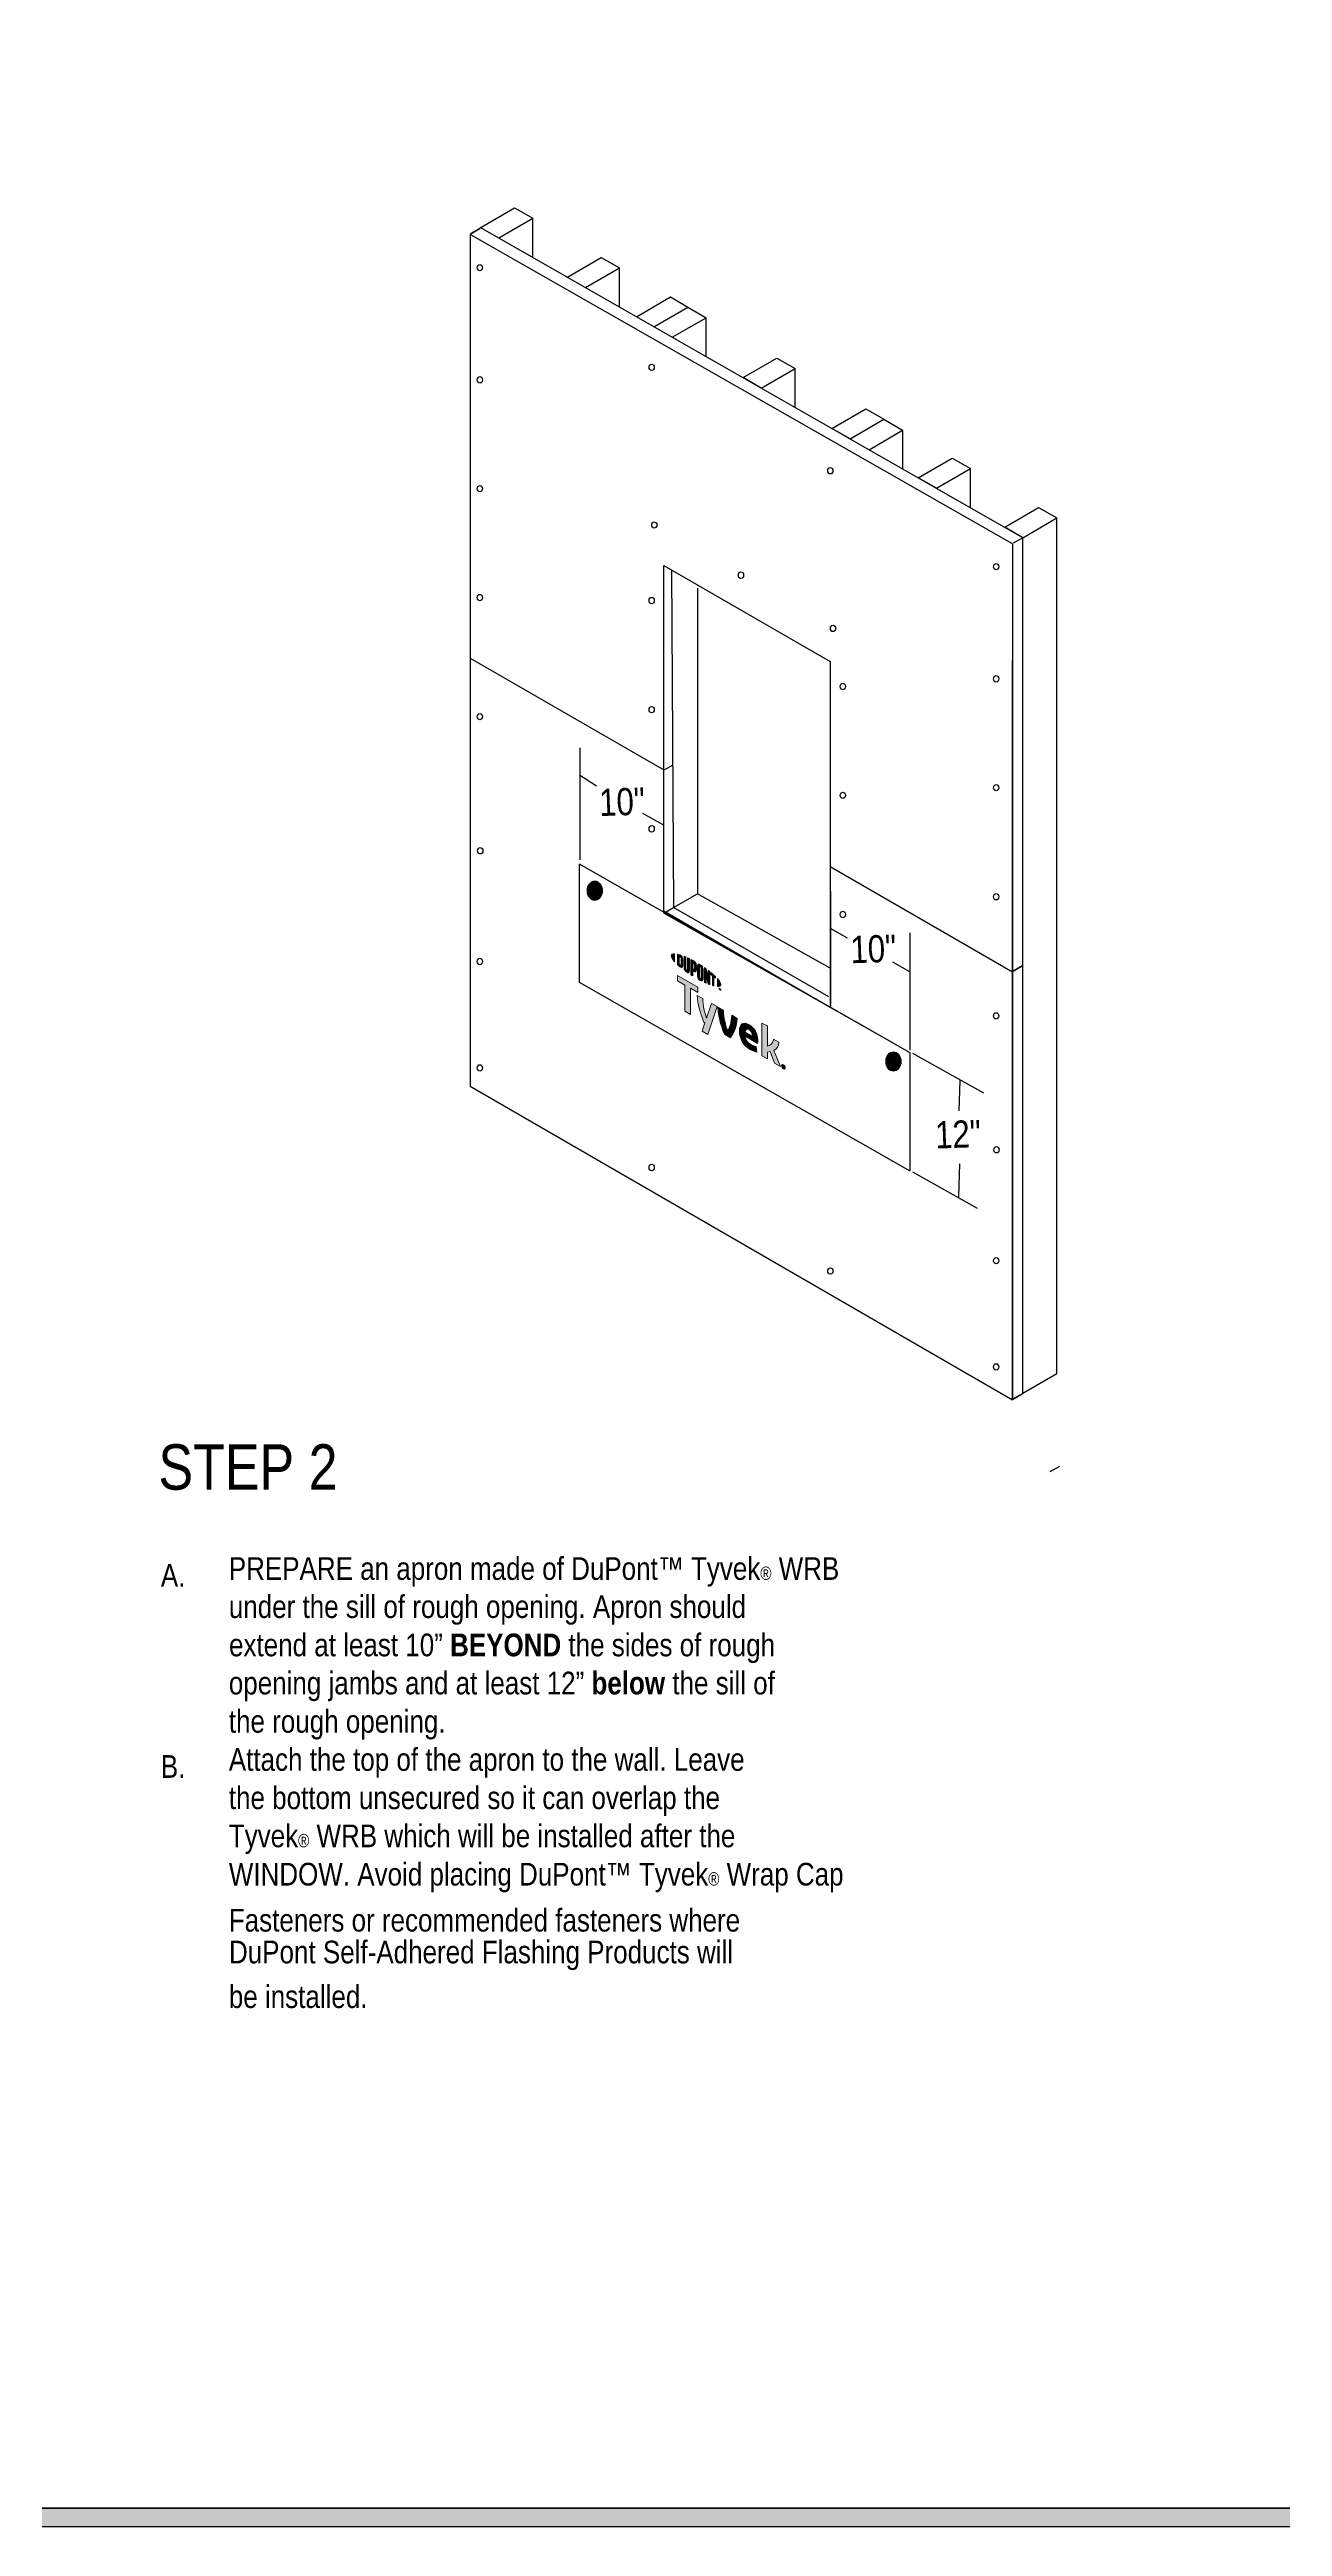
# Model space of a CAD drawing. Extents: x -1140 to 5605, y -816 to 2382.
# Drawn here: x 600 to 1212, y -732 to 497 of the extents above; entities that cross this region are included whole.
import ezdxf

# ---------------------------------------------------------------- set-up
doc = ezdxf.new("R2010")
doc.units = 0
doc.header["$MEASUREMENT"] = 0
for name, pattern in [('AI-Linetype-2', [86.381111, 43.190556, -8.638111, 8.638111, -8.638111, 8.638111, -8.638111]), ('AI-Linetype-3', [86.381111, 43.190556, -8.638111, 8.638111, -8.638111, 8.638111, -8.638111]), ('AI-Linetype-4', [86.381111, 43.190556, -8.638111, 8.638111, -8.638111, 8.638111, -8.638111]), ('AI-Linetype-5', [86.381111, 43.190556, -8.638111, 8.638111, -8.638111, 8.638111, -8.638111])]:
    doc.linetypes.add(name, pattern=pattern)
for name, color, linetype, lineweight in [('.ATI-TEXT', 7, 'Continuous', 0), ('G-ANNO-TTLB', 7, 'Continuous', 0), ('TYVEK', 7, 'Continuous', 0), ('wall scratch', 7, 'Continuous', 0), ('X-REF - TRACED', 7, 'Continuous', 0)]:
    doc.layers.add(name, color=color, linetype=linetype, lineweight=lineweight)

# ---------------------------------------------------------------- blocks, each defined once
blk = doc.blocks.new('Block_34')
at = {"layer": 'wall scratch', "color": 18, "lineweight": 25, "true_color": 0x000000}
for points in [[(809.4, 405.5)], [(809.4, -16.9)]]:
    blk.add_lwpolyline(points, dxfattribs=at)
blk = doc.blocks.new('Block_35')
at = {"layer": 'wall scratch', "color": 18, "lineweight": 25, "true_color": 0x000000}
for points in [[(809.4, -16.9)], [(1078.3, -172.5)]]:
    blk.add_lwpolyline(points, dxfattribs=at)
blk = doc.blocks.new('Block_36')
at = {"layer": 'wall scratch', "color": 18, "lineweight": 25, "true_color": 0x000000}
for centre in [(813.8, 388.6), (813.8, 333), (899, 339.2), (987.6, 287.9), (813.8, 279), (900.3, 261), (943.3, 236.1), (1069.8, 240.3), (813.8, 225), (899, 223.5), (988.9, 209.7), (1069.8, 184.7), (993.8, 180.9), (813.8, 165.9), (899, 169.4), (993.8, 126.9), (1069.8, 130.7), (899, 110.3), (814, 99.4), (1069.8, 76.6), (993.8, 67.8), (813.8, 44.5), (1069.8, 17.5), (813.8, -8.3), (1070, -48.9), (899, -57.7), (987.6, -109), (1069.8, -103.9), (1069.8, -156.6)]:
    blk.add_ellipse(centre, major_axis=(0, 1.59), ratio=0.812499, dxfattribs=at)
blk = doc.blocks.new('Block_64')
at = {"layer": 'TYVEK', "color": 2, "lineweight": 25, "true_color": 0xffff00}
for p in [(908.9, 238.7), (986.8, 26.9)]:
    blk.add_line(p, (909.9, 71.3), dxfattribs=at)
blk = doc.blocks.new('Block_65')
at = {"layer": 'TYVEK', "color": 1, "lineweight": 25, "true_color": 0xff0000}
for points in [[(936.9, 50.1)], [(1019.5, 2.5)]]:
    blk.add_lwpolyline(points, dxfattribs=at)
blk = doc.blocks.new('Block_475')
at = {"layer": '.ATI-TEXT', "char_height": 0.2, "attachment_point": 7}
for s, insert in [('\\C18;\\c0;\\FArial Narrow|b0|i0|c1;\\H11.249999;\\W1.000000;A.', (655.6, -265.6)), ('\\C18;\\c0;\\FArial Narrow|b0|i0|c1;\\H11.249999;\\W1.000000;PREPARE an apron made of DuPont™ Tyvek\\H6.558750;®\\H11.249999; WRB ', (689.3, -265.6)), ('\\C18;\\c0;\\FArial Narrow|b0|i0|c1;\\H11.249999;\\W1.000000;under the sill of rough opening. Apron should  ', (689.3, -284.5)), ('\\C18;\\c0;\\FArial Narrow|b0|i0|c1;\\H11.249999;\\W1.000000;extend at least 10” \\FArial Narrow Bold|b1|i0|c1;BEYOND \\FArial Narrow|b0|i0|c1;the sides of rough  ', (689.4, -303.5)), ('\\C18;\\c0;\\FArial Narrow|b0|i0|c1;\\H11.249999;\\W1.000000;opening jambs and at least 12” \\FArial Narrow Bold|b1|i0|c1;below\\FArial Narrow|b0|i0|c1; the sill of', (689.3, -322.4)), ('\\C18;\\c0;\\FArial Narrow|b0|i0|c1;\\H11.249999;\\W1.000000;the rough opening.', (689.3, -341.4)), ('\\C18;\\c0;\\FArial Narrow|b0|i0|c1;\\H11.249999;\\W1.000000;B.', (655.6, -360.4)), ('\\C18;\\c0;\\FArial Narrow|b0|i0|c1;\\H11.249999;\\W1.000000;Attach the top of the apron to the wall. Leave ', (689.3, -360.3)), ('\\C18;\\c0;\\FArial Narrow|b0|i0|c1;\\H11.249999;\\W1.000000;the bottom unsecured so it can overlap the ', (689.3, -379.3)), ('\\C18;\\c0;\\FArial Narrow|b0|i0|c1;\\H11.249999;\\W1.000000;Tyvek\\H6.558750;®\\H11.249999; WRB which will be installed after the ', (689.3, -398.2)), ('\\C18;\\c0;\\FArial Narrow|b0|i0|c1;\\H11.249999;\\W1.000000;WINDOW. Avoid placing DuPont™ Tyvek\\H6.558750;®\\H11.249999; Wrap Cap', (689.3, -417.2)), ('\\C18;\\c0;\\FArial Narrow|b0|i0|c1;\\H11.249999;\\W1.000000;Fasteners or recommended fasteners where', (689.3, -436.8)), ('\\C18;\\c0;\\FArial Narrow|b0|i0|c1;\\H11.249999;\\W1.000000;DuPont Self-Adhered Flashing Products will ', (689.4, -455.8)), ('\\C18;\\c0;\\FArial Narrow|b0|i0|c1;\\H11.249999;\\W1.000000;be installed.', (689.3, -474.7))]:
    blk.add_mtext(s, dxfattribs=dict(at, insert=insert))
blk = doc.blocks.new('Block_518')
at = {"layer": 'X-REF - TRACED', "true_color": 0x848484, "transparency": 33554687}
h = blk.add_hatch(color=252, dxfattribs=at)
h.dxf.hatch_style = 2
edge = h.paths.add_edge_path()
edge.add_spline(control_points=[(908.7, 47.3), (908.7, 46.6), (909.3, 45.6), (910.3, 44.4), (910.3, 44.4), (910.3, 48.3), (910.3, 48.3), (909.3, 48.4), (908.7, 48.1), (908.7, 47.3)], knot_values=[0, 0, 0, 0, 1, 1, 1, 2, 2, 2, 3, 3, 3, 3], degree=3, periodic=0)
h = blk.add_hatch(color=252, dxfattribs=at)
h.dxf.hatch_style = 2
edge = h.paths.add_edge_path()
edge.add_spline(control_points=[(913.6, 42.9), (913.6, 42.6), (913.4, 42.6), (913.2, 42.7), (913.1, 42.8), (912.8, 43), (912.6, 43.2), (912.6, 43.2), (912.6, 46.9), (912.6, 46.9), (912.8, 46.9), (913.1, 46.8), (913.2, 46.7), (913.4, 46.6), (913.6, 46.4), (913.6, 46.1), (913.6, 46.1), (913.6, 42.9), (913.6, 42.9)], knot_values=[0, 0, 0, 0, 1, 1, 1, 2, 2, 2, 3, 3, 3, 4, 4, 4, 5, 5, 5, 6, 6, 6, 6], degree=3, periodic=0)
edge = h.paths.add_edge_path()
edge.add_spline(control_points=[(913.3, 47.6), (913, 47.8), (912.6, 47.9), (911.8, 48.1), (911.8, 48.1), (911.8, 42.9), (911.8, 42.9), (912.5, 42.3), (913, 41.8), (913.3, 41.6), (914, 41.3), (914.4, 41.5), (914.4, 42.3), (914.4, 42.3), (914.4, 45.8), (914.4, 45.8), (914.4, 46.5), (914, 47.2), (913.3, 47.6)], knot_values=[0, 0, 0, 0, 1, 1, 1, 2, 2, 2, 3, 3, 3, 4, 4, 4, 5, 5, 5, 6, 6, 6, 6], degree=3, periodic=0)
h = blk.add_hatch(color=252, dxfattribs=at)
h.dxf.hatch_style = 2
edge = h.paths.add_edge_path()
edge.add_spline(control_points=[(916.8, 40.4), (916.8, 40.1), (916.7, 40), (916.4, 40.2), (916, 40.5), (916, 40.7), (916, 41), (916, 41), (916, 46.7), (916, 46.7), (915.7, 46.8), (915.3, 47), (915.1, 47.1), (915.1, 47.1), (915.1, 41.3), (915.1, 41.3), (915.1, 40.4), (915.5, 39.8), (916.4, 39.2), (917.2, 38.6), (917.7, 38.8), (917.7, 39.8), (917.7, 39.8), (917.7, 45.9), (917.7, 45.9), (917.6, 46), (917, 46.2), (916.8, 46.3), (916.8, 46.3), (916.8, 40.4), (916.8, 40.4)], knot_values=[0, 0, 0, 0, 1, 1, 1, 2, 2, 2, 3, 3, 3, 4, 4, 4, 5, 5, 5, 6, 6, 6, 7, 7, 7, 8, 8, 8, 9, 9, 9, 10, 10, 10, 10], degree=3, periodic=0)
h = blk.add_hatch(color=252, dxfattribs=at)
h.dxf.hatch_style = 2
edge = h.paths.add_edge_path()
edge.add_spline(control_points=[(920.2, 40.9), (920.2, 40.6), (920.1, 40.5), (919.7, 40.7), (919.7, 40.7), (919.4, 40.9), (919.4, 40.9), (919.4, 40.9), (919.4, 43.9), (919.4, 43.9), (919.5, 43.9), (919.6, 43.8), (919.7, 43.8), (920.1, 43.5), (920.2, 43.3), (920.2, 43), (920.2, 43), (920.2, 40.9), (920.2, 40.9)], knot_values=[0, 0, 0, 0, 1, 1, 1, 2, 2, 2, 3, 3, 3, 4, 4, 4, 5, 5, 5, 6, 6, 6, 6], degree=3, periodic=0)
edge = h.paths.add_edge_path()
edge.add_spline(control_points=[(919.8, 44.8), (919.6, 44.9), (919, 45.2), (918.5, 45.5), (918.5, 45.5), (918.5, 37.8), (918.5, 37.8), (918.6, 37.7), (919.1, 37.4), (919.4, 37.3), (919.4, 37.3), (919.4, 39.9), (919.4, 39.9), (919.4, 39.9), (919.8, 39.6), (919.8, 39.6), (920.8, 39.1), (921.2, 39.3), (921.2, 40.3), (921.2, 40.3), (921.2, 42.6), (921.2, 42.6), (921.2, 43.5), (920.7, 44.3), (919.8, 44.8)], knot_values=[0, 0, 0, 0, 1, 1, 1, 2, 2, 2, 3, 3, 3, 4, 4, 4, 5, 5, 5, 6, 6, 6, 7, 7, 7, 8, 8, 8, 8], degree=3, periodic=0)
h = blk.add_hatch(color=252, dxfattribs=at)
h.dxf.hatch_style = 2
edge = h.paths.add_edge_path()
edge.add_spline(control_points=[(923.6, 36.3), (923.6, 36), (923.5, 35.9), (923.1, 36.1), (922.8, 36.3), (922.7, 36.5), (922.7, 36.8), (922.7, 36.8), (922.7, 41.6), (922.7, 41.6), (922.7, 41.9), (922.8, 42), (923.1, 41.8), (923.5, 41.6), (923.6, 41.4), (923.6, 41.1), (923.6, 41.1), (923.6, 36.3), (923.6, 36.3)], knot_values=[0, 0, 0, 0, 1, 1, 1, 2, 2, 2, 3, 3, 3, 4, 4, 4, 5, 5, 5, 6, 6, 6, 6], degree=3, periodic=0)
edge = h.paths.add_edge_path()
edge.add_spline(control_points=[(923.1, 42.9), (922.3, 43.5), (921.8, 43.3), (921.8, 42.3), (921.8, 42.3), (921.8, 37.3), (921.8, 37.3), (921.8, 36.2), (922.2, 35.5), (923.1, 35), (924, 34.6), (924.5, 34.7), (924.5, 35.8), (924.5, 35.8), (924.5, 40.6), (924.5, 40.6), (924.5, 41.7), (924.1, 42.3), (923.1, 42.9)], knot_values=[0, 0, 0, 0, 1, 1, 1, 2, 2, 2, 3, 3, 3, 4, 4, 4, 5, 5, 5, 6, 6, 6, 6], degree=3, periodic=0)
h = blk.add_hatch(color=252, dxfattribs=at)
h.dxf.hatch_style = 2
edge = h.paths.add_edge_path()
edge.add_spline(control_points=[(927.1, 36.3), (927.1, 36.3), (926.1, 40.8), (926.1, 40.8), (925.8, 41), (925.4, 41.3), (925.2, 41.5), (925.2, 41.5), (925.2, 34.1), (925.2, 34.1), (925.4, 34), (925.8, 33.8), (926.1, 33.7), (926.1, 33.7), (926, 38.1), (926, 38.1), (926, 38.1), (927.1, 33.3), (927.1, 33.3), (927.3, 33.2), (927.7, 33.1), (927.9, 33), (927.9, 33), (927.9, 39.4), (927.9, 39.4), (927.7, 39.6), (927.3, 40), (927, 40.1), (927, 40.1), (927.1, 36.3), (927.1, 36.3)], knot_values=[0, 0, 0, 0, 1, 1, 1, 2, 2, 2, 3, 3, 3, 4, 4, 4, 5, 5, 5, 6, 6, 6, 7, 7, 7, 8, 8, 8, 9, 9, 9, 10, 10, 10, 10], degree=3, periodic=0)
h = blk.add_hatch(color=252, dxfattribs=at)
h.dxf.hatch_style = 2
edge = h.paths.add_edge_path()
edge.add_spline(control_points=[(928.4, 38), (928.6, 37.9), (928.8, 37.7), (929.1, 37.5), (929.1, 37.5), (929.1, 32.6), (929.1, 32.6), (929.3, 32.5), (929.6, 32.4), (929.9, 32.4), (929.9, 32.4), (929.9, 36.8), (929.9, 36.8), (930.1, 36.6), (930.4, 36.4), (930.6, 36.2), (930.6, 36.2), (930.6, 37.1), (930.6, 37.1), (929.9, 37.8), (929.2, 38.4), (928.4, 39.1), (928.4, 39.1), (928.4, 38), (928.4, 38)], knot_values=[0, 0, 0, 0, 1, 1, 1, 2, 2, 2, 3, 3, 3, 4, 4, 4, 5, 5, 5, 6, 6, 6, 7, 7, 7, 8, 8, 8, 8], degree=3, periodic=0)
h = blk.add_hatch(color=252, dxfattribs=at)
h.dxf.hatch_style = 2
edge = h.paths.add_edge_path()
edge.add_spline(control_points=[(933.3, 33.1), (933.3, 32.4), (932.7, 32.1), (931.6, 32.1), (931.6, 32.1), (931.6, 36.1), (931.6, 36.1), (932.7, 34.9), (933.3, 33.8), (933.3, 33.1)], knot_values=[0, 0, 0, 0, 1, 1, 1, 2, 2, 2, 3, 3, 3, 3], degree=3, periodic=0)
h = blk.add_hatch(color=252, dxfattribs=at)
h.dxf.hatch_style = 2
edge = h.paths.add_edge_path()
edge.add_spline(control_points=[(932.8, 31), (932.8, 31), (932.9, 31), (932.9, 31), (932.9, 31), (933, 30.6), (933, 30.6), (933, 30.6), (933.2, 30.8), (933.2, 30.8), (933.2, 30.8), (933.3, 30.8), (933.3, 30.8), (933.3, 30.8), (933.3, 30.2), (933.3, 30.2), (933.3, 30.2), (933.2, 30.2), (933.2, 30.2), (933.2, 30.2), (933.2, 30.6), (933.2, 30.6), (933.2, 30.6), (933, 30.5), (933, 30.5), (933, 30.5), (933, 30.5), (933, 30.5), (933, 30.5), (932.9, 30.8), (932.9, 30.8), (932.9, 30.8), (932.9, 30.4), (932.9, 30.4), (932.9, 30.4), (932.8, 30.5), (932.8, 30.5), (932.8, 30.5), (932.8, 31), (932.8, 31)], knot_values=[0, 0, 0, 0, 1, 1, 1, 2, 2, 2, 3, 3, 3, 4, 4, 4, 5, 5, 5, 6, 6, 6, 7, 7, 7, 8, 8, 8, 9, 9, 9, 10, 10, 10, 11, 11, 11, 12, 12, 12, 13, 13, 13, 13], degree=3, periodic=0)
edge = h.paths.add_edge_path()
edge.add_spline(control_points=[(932.4, 31.2), (932.4, 31.2), (932.3, 31.2), (932.3, 31.2), (932.3, 31.2), (932.3, 31.3), (932.3, 31.3), (932.3, 31.3), (932.7, 31.1), (932.7, 31.1), (932.7, 31.1), (932.7, 31), (932.7, 31), (932.7, 31), (932.5, 31.1), (932.5, 31.1), (932.5, 31.1), (932.5, 30.6), (932.5, 30.6), (932.5, 30.6), (932.4, 30.7), (932.4, 30.7), (932.4, 30.7), (932.4, 31.2), (932.4, 31.2)], knot_values=[0, 0, 0, 0, 1, 1, 1, 2, 2, 2, 3, 3, 3, 4, 4, 4, 5, 5, 5, 6, 6, 6, 7, 7, 7, 8, 8, 8, 8], degree=3, periodic=0)
at = {"layer": 'X-REF - TRACED'}
for points, knots in [([(908.7, 47.3), (908.7, 46.6), (909.3, 45.6), (910.3, 44.4), (910.3, 44.4), (910.3, 48.3), (910.3, 48.3), (909.3, 48.4), (908.7, 48.1), (908.7, 47.3)], [0, 0, 0, 0, 1, 1, 1, 2, 2, 2, 3, 3, 3, 3]), ([(913.3, 47.6), (913, 47.8), (912.6, 47.9), (911.8, 48.1), (911.8, 48.1), (911.8, 42.9), (911.8, 42.9), (912.5, 42.3), (913, 41.8), (913.3, 41.6), (914, 41.3), (914.4, 41.5), (914.4, 42.3), (914.4, 42.3), (914.4, 45.8), (914.4, 45.8), (914.4, 46.5), (914, 47.2), (913.3, 47.6)], [0, 0, 0, 0, 1, 1, 1, 2, 2, 2, 3, 3, 3, 4, 4, 4, 5, 5, 5, 6, 6, 6, 6]), ([(913.6, 42.9), (913.6, 42.6), (913.4, 42.6), (913.2, 42.7), (913.1, 42.8), (912.8, 43), (912.6, 43.2), (912.6, 43.2), (912.6, 46.9), (912.6, 46.9), (912.8, 46.9), (913.1, 46.8), (913.2, 46.7), (913.4, 46.6), (913.6, 46.4), (913.6, 46.1), (913.6, 46.1), (913.6, 42.9), (913.6, 42.9)], [0, 0, 0, 0, 1, 1, 1, 2, 2, 2, 3, 3, 3, 4, 4, 4, 5, 5, 5, 6, 6, 6, 6]), ([(916.8, 40.4), (916.8, 40.1), (916.7, 40), (916.4, 40.2), (916, 40.5), (916, 40.7), (916, 41), (916, 41), (916, 46.7), (916, 46.7), (915.7, 46.8), (915.3, 47), (915.1, 47.1), (915.1, 47.1), (915.1, 41.3), (915.1, 41.3), (915.1, 40.4), (915.5, 39.8), (916.4, 39.2), (917.2, 38.6), (917.7, 38.8), (917.7, 39.8), (917.7, 39.8), (917.7, 45.9), (917.7, 45.9), (917.6, 46), (917, 46.2), (916.8, 46.3), (916.8, 46.3), (916.8, 40.4), (916.8, 40.4)], [0, 0, 0, 0, 1, 1, 1, 2, 2, 2, 3, 3, 3, 4, 4, 4, 5, 5, 5, 6, 6, 6, 7, 7, 7, 8, 8, 8, 9, 9, 9, 10, 10, 10, 10]), ([(919.8, 44.8), (919.6, 44.9), (919, 45.2), (918.5, 45.5), (918.5, 45.5), (918.5, 37.8), (918.5, 37.8), (918.6, 37.7), (919.1, 37.4), (919.4, 37.3), (919.4, 37.3), (919.4, 39.9), (919.4, 39.9), (919.4, 39.9), (919.8, 39.6), (919.8, 39.6), (920.8, 39.1), (921.2, 39.3), (921.2, 40.3), (921.2, 40.3), (921.2, 42.6), (921.2, 42.6), (921.2, 43.5), (920.7, 44.3), (919.8, 44.8)], [0, 0, 0, 0, 1, 1, 1, 2, 2, 2, 3, 3, 3, 4, 4, 4, 5, 5, 5, 6, 6, 6, 7, 7, 7, 8, 8, 8, 8]), ([(920.2, 40.9), (920.2, 40.6), (920.1, 40.5), (919.7, 40.7), (919.7, 40.7), (919.4, 40.9), (919.4, 40.9), (919.4, 40.9), (919.4, 43.9), (919.4, 43.9), (919.5, 43.9), (919.6, 43.8), (919.7, 43.8), (920.1, 43.5), (920.2, 43.3), (920.2, 43), (920.2, 43), (920.2, 40.9), (920.2, 40.9)], [0, 0, 0, 0, 1, 1, 1, 2, 2, 2, 3, 3, 3, 4, 4, 4, 5, 5, 5, 6, 6, 6, 6]), ([(923.1, 42.9), (922.3, 43.5), (921.8, 43.3), (921.8, 42.3), (921.8, 42.3), (921.8, 37.3), (921.8, 37.3), (921.8, 36.2), (922.2, 35.5), (923.1, 35), (924, 34.6), (924.5, 34.7), (924.5, 35.8), (924.5, 35.8), (924.5, 40.6), (924.5, 40.6), (924.5, 41.7), (924.1, 42.3), (923.1, 42.9)], [0, 0, 0, 0, 1, 1, 1, 2, 2, 2, 3, 3, 3, 4, 4, 4, 5, 5, 5, 6, 6, 6, 6]), ([(923.6, 36.3), (923.6, 36), (923.5, 35.9), (923.1, 36.1), (922.8, 36.3), (922.7, 36.5), (922.7, 36.8), (922.7, 36.8), (922.7, 41.6), (922.7, 41.6), (922.7, 41.9), (922.8, 42), (923.1, 41.8), (923.5, 41.6), (923.6, 41.4), (923.6, 41.1), (923.6, 41.1), (923.6, 36.3), (923.6, 36.3)], [0, 0, 0, 0, 1, 1, 1, 2, 2, 2, 3, 3, 3, 4, 4, 4, 5, 5, 5, 6, 6, 6, 6]), ([(927.1, 36.3), (927.1, 36.3), (926.1, 40.8), (926.1, 40.8), (925.8, 41), (925.4, 41.3), (925.2, 41.5), (925.2, 41.5), (925.2, 34.1), (925.2, 34.1), (925.4, 34), (925.8, 33.8), (926.1, 33.7), (926.1, 33.7), (926, 38.1), (926, 38.1), (926, 38.1), (927.1, 33.3), (927.1, 33.3), (927.3, 33.2), (927.7, 33.1), (927.9, 33), (927.9, 33), (927.9, 39.4), (927.9, 39.4), (927.7, 39.6), (927.3, 40), (927, 40.1), (927, 40.1), (927.1, 36.3), (927.1, 36.3)], [0, 0, 0, 0, 1, 1, 1, 2, 2, 2, 3, 3, 3, 4, 4, 4, 5, 5, 5, 6, 6, 6, 7, 7, 7, 8, 8, 8, 9, 9, 9, 10, 10, 10, 10]), ([(928.4, 38), (928.6, 37.9), (928.8, 37.7), (929.1, 37.5), (929.1, 37.5), (929.1, 32.6), (929.1, 32.6), (929.3, 32.5), (929.6, 32.4), (929.9, 32.4), (929.9, 32.4), (929.9, 36.8), (929.9, 36.8), (930.1, 36.6), (930.4, 36.4), (930.6, 36.2), (930.6, 36.2), (930.6, 37.1), (930.6, 37.1), (929.9, 37.8), (929.2, 38.4), (928.4, 39.1), (928.4, 39.1), (928.4, 38), (928.4, 38)], [0, 0, 0, 0, 1, 1, 1, 2, 2, 2, 3, 3, 3, 4, 4, 4, 5, 5, 5, 6, 6, 6, 7, 7, 7, 8, 8, 8, 8]), ([(933.3, 33.1), (933.3, 32.4), (932.7, 32.1), (931.6, 32.1), (931.6, 32.1), (931.6, 36.1), (931.6, 36.1), (932.7, 34.9), (933.3, 33.8), (933.3, 33.1)], [0, 0, 0, 0, 1, 1, 1, 2, 2, 2, 3, 3, 3, 3]), ([(932.4, 31.2), (932.4, 31.2), (932.3, 31.2), (932.3, 31.2), (932.3, 31.2), (932.3, 31.3), (932.3, 31.3), (932.3, 31.3), (932.7, 31.1), (932.7, 31.1), (932.7, 31.1), (932.7, 31), (932.7, 31), (932.7, 31), (932.5, 31.1), (932.5, 31.1), (932.5, 31.1), (932.5, 30.6), (932.5, 30.6), (932.5, 30.6), (932.4, 30.7), (932.4, 30.7), (932.4, 30.7), (932.4, 31.2), (932.4, 31.2)], [0, 0, 0, 0, 1, 1, 1, 2, 2, 2, 3, 3, 3, 4, 4, 4, 5, 5, 5, 6, 6, 6, 7, 7, 7, 8, 8, 8, 8]), ([(932.8, 31), (932.8, 31), (932.9, 31), (932.9, 31), (932.9, 31), (933, 30.6), (933, 30.6), (933, 30.6), (933.2, 30.8), (933.2, 30.8), (933.2, 30.8), (933.3, 30.8), (933.3, 30.8), (933.3, 30.8), (933.3, 30.2), (933.3, 30.2), (933.3, 30.2), (933.2, 30.2), (933.2, 30.2), (933.2, 30.2), (933.2, 30.6), (933.2, 30.6), (933.2, 30.6), (933, 30.5), (933, 30.5), (933, 30.5), (933, 30.5), (933, 30.5), (933, 30.5), (932.9, 30.8), (932.9, 30.8), (932.9, 30.8), (932.9, 30.4), (932.9, 30.4), (932.9, 30.4), (932.8, 30.5), (932.8, 30.5), (932.8, 30.5), (932.8, 31), (932.8, 31)], [0, 0, 0, 0, 1, 1, 1, 2, 2, 2, 3, 3, 3, 4, 4, 4, 5, 5, 5, 6, 6, 6, 7, 7, 7, 8, 8, 8, 9, 9, 9, 10, 10, 10, 11, 11, 11, 12, 12, 12, 13, 13, 13, 13])]:
    blk.add_open_spline(points, degree=3, knots=knots, dxfattribs=at)
blk = doc.blocks.new('Block_522')
at = {"layer": 'X-REF - TRACED', "true_color": 0x848484, "transparency": 33554687}
h = blk.add_hatch(color=252, dxfattribs=at)
h.dxf.hatch_style = 2
h.paths.add_polyline_path([(921.9, 31.8), (911.8, 37.6), (911.8, 34.9), (915.5, 32.8), (915.5, 19.8), (918.3, 18.2), (918.3, 31.2), (921.9, 29.1)])
h = blk.add_hatch(color=252, dxfattribs=at)
h.dxf.hatch_style = 2
edge = h.paths.add_edge_path()
edge.add_spline(control_points=[(938.7, 17.9), (938.5, 14.1), (937.8, 11.9), (936.6, 10.1), (935.5, 13.3), (934.8, 16.3), (934.6, 20.3), (934.6, 20.3), (931.8, 21.8), (931.8, 21.8), (932.1, 17.1), (933, 13.7), (935.1, 8.4), (935.1, 8.4), (938.1, 6.7), (938.1, 6.7), (940.2, 9.6), (941, 12), (941.4, 16.3), (941.4, 16.3), (938.7, 17.9), (938.7, 17.9)], knot_values=[0, 0, 0, 0, 1, 1, 1, 2, 2, 2, 3, 3, 3, 4, 4, 4, 5, 5, 5, 6, 6, 6, 7, 7, 7, 7], degree=3, periodic=0)
h = blk.add_hatch(color=252, dxfattribs=at)
h.dxf.hatch_style = 2
edge = h.paths.add_edge_path()
edge.add_spline(control_points=[(945.3, 9.4), (945.3, 9.4), (949, 7.3), (949, 7.3), (949, 7.3), (949, 7.5), (949, 7.5), (949, 8.8), (948.4, 10.1), (947.3, 10.7), (946.2, 11.3), (945.5, 10.8), (945.3, 9.4)], knot_values=[0, 0, 0, 0, 1, 1, 1, 2, 2, 2, 3, 3, 3, 4, 4, 4, 4], degree=3, periodic=0)
edge = h.paths.add_edge_path()
edge.add_spline(control_points=[(951.2, -0.4), (950.4, -0.3), (949.1, 0.1), (947.8, 0.9), (944.6, 2.7), (942.5, 6.2), (942.5, 10), (942.5, 13.5), (944.5, 14.8), (947.3, 13.1), (949.9, 11.7), (951.6, 8.6), (951.6, 5.6), (951.6, 4.9), (951.6, 4.4), (951.5, 3.9), (951.5, 3.9), (945.3, 7.5), (945.3, 7.5), (945.6, 5.6), (946.5, 4.2), (948.1, 3.3), (949, 2.8), (950, 2.5), (950.8, 2.4), (950.8, 2.4), (951.2, -0.4), (951.2, -0.4)], knot_values=[0, 0, 0, 0, 1, 1, 1, 2, 2, 2, 3, 3, 3, 4, 4, 4, 5, 5, 5, 6, 6, 6, 7, 7, 7, 8, 8, 8, 9, 9, 9, 9], degree=3, periodic=0)
h = blk.add_hatch(color=252, dxfattribs=at)
h.dxf.hatch_style = 2
edge = h.paths.add_edge_path()
edge.add_spline(control_points=[(959.6, 0.4), (959.6, 0.4), (962.9, -7.6), (962.9, -7.6), (962.9, -7.6), (959.9, -5.9), (959.9, -5.9), (959.9, -5.9), (957.7, -0.2), (957.7, -0.2), (957.3, -0.3), (956.8, -0.4), (956.4, -0.4), (956.4, -0.4), (956.4, -3.8), (956.4, -3.8), (956.4, -3.8), (953.7, -2.3), (953.7, -2.3), (953.7, -2.3), (953.7, 13.9), (953.7, 13.9), (953.7, 13.9), (956.4, 12.5), (956.4, 12.5), (956.4, 12.5), (956.4, 2.5), (956.4, 2.5), (958.2, 2.9), (959.1, 3.9), (959.4, 5.9), (959.4, 5.9), (962.1, 4.4), (962.1, 4.4), (962.1, 2.5), (961.2, 1.2), (959.6, 0.4)], knot_values=[0, 0, 0, 0, 1, 1, 1, 2, 2, 2, 3, 3, 3, 4, 4, 4, 5, 5, 5, 6, 6, 6, 7, 7, 7, 8, 8, 8, 9, 9, 9, 10, 10, 10, 11, 11, 11, 12, 12, 12, 12], degree=3, periodic=0)
at = {"layer": 'X-REF - TRACED'}
blk.add_lwpolyline([(921.9, 31.8), (911.8, 37.6), (911.8, 34.9), (915.5, 32.8), (915.5, 19.8), (918.3, 18.2), (918.3, 31.2), (921.9, 29.1)], close=True, dxfattribs=at)
for points, knots in [([(938.7, 17.9), (938.5, 14.1), (937.8, 11.9), (936.6, 10.1), (935.5, 13.3), (934.8, 16.3), (934.6, 20.3), (934.6, 20.3), (931.8, 21.8), (931.8, 21.8), (932.1, 17.1), (933, 13.7), (935.1, 8.4), (935.1, 8.4), (938.1, 6.7), (938.1, 6.7), (940.2, 9.6), (941, 12), (941.4, 16.3), (941.4, 16.3), (938.7, 17.9), (938.7, 17.9)], [0, 0, 0, 0, 1, 1, 1, 2, 2, 2, 3, 3, 3, 4, 4, 4, 5, 5, 5, 6, 6, 6, 7, 7, 7, 7]), ([(951.2, -0.4), (950.4, -0.3), (949.1, 0.1), (947.8, 0.9), (944.6, 2.7), (942.5, 6.2), (942.5, 10), (942.5, 13.5), (944.5, 14.8), (947.3, 13.1), (949.9, 11.7), (951.6, 8.6), (951.6, 5.6), (951.6, 4.9), (951.6, 4.4), (951.5, 3.9), (951.5, 3.9), (945.3, 7.5), (945.3, 7.5), (945.6, 5.6), (946.5, 4.2), (948.1, 3.3), (949, 2.8), (950, 2.5), (950.8, 2.4), (950.8, 2.4), (951.2, -0.4), (951.2, -0.4)], [0, 0, 0, 0, 1, 1, 1, 2, 2, 2, 3, 3, 3, 4, 4, 4, 5, 5, 5, 6, 6, 6, 7, 7, 7, 8, 8, 8, 9, 9, 9, 9]), ([(959.6, 0.4), (959.6, 0.4), (962.9, -7.6), (962.9, -7.6), (962.9, -7.6), (959.9, -5.9), (959.9, -5.9), (959.9, -5.9), (957.7, -0.2), (957.7, -0.2), (957.3, -0.3), (956.8, -0.4), (956.4, -0.4), (956.4, -0.4), (956.4, -3.8), (956.4, -3.8), (956.4, -3.8), (953.7, -2.3), (953.7, -2.3), (953.7, -2.3), (953.7, 13.9), (953.7, 13.9), (953.7, 13.9), (956.4, 12.5), (956.4, 12.5), (956.4, 12.5), (956.4, 2.5), (956.4, 2.5), (958.2, 2.9), (959.1, 3.9), (959.4, 5.9), (959.4, 5.9), (962.1, 4.4), (962.1, 4.4), (962.1, 2.5), (961.2, 1.2), (959.6, 0.4)], [0, 0, 0, 0, 1, 1, 1, 2, 2, 2, 3, 3, 3, 4, 4, 4, 5, 5, 5, 6, 6, 6, 7, 7, 7, 8, 8, 8, 9, 9, 9, 10, 10, 10, 11, 11, 11, 12, 12, 12, 12]), ([(945.3, 9.4), (945.3, 9.4), (949, 7.3), (949, 7.3), (949, 7.3), (949, 7.5), (949, 7.5), (949, 8.8), (948.4, 10.1), (947.3, 10.7), (946.2, 11.3), (945.5, 10.8), (945.3, 9.4)], [0, 0, 0, 0, 1, 1, 1, 2, 2, 2, 3, 3, 3, 4, 4, 4, 4])]:
    blk.add_open_spline(points, degree=3, knots=knots, dxfattribs=at)
blk = doc.blocks.new('Block_521')
at = {"layer": 'X-REF - TRACED', "true_color": 0x848484, "transparency": 33554687}
h = blk.add_hatch(color=252, dxfattribs=at)
h.dxf.hatch_style = 2
edge = h.paths.add_edge_path()
edge.add_spline(control_points=[(928.7, 23.7), (928.7, 23.7), (926.2, 16.4), (926.2, 16.4), (925.2, 19.4), (924.5, 22.4), (924.3, 26.2), (924.3, 26.2), (921.6, 27.7), (921.6, 27.7), (921.9, 23.1), (922.8, 19.6), (924.9, 14.4), (924.9, 14.4), (925.4, 14), (925.4, 14), (925.4, 14), (924, 9.9), (924, 9.9), (924, 9.9), (926.8, 8.3), (926.8, 8.3), (926.8, 8.3), (931.4, 22.1), (931.4, 22.1), (931.4, 22.1), (928.7, 23.7), (928.7, 23.7)], knot_values=[0, 0, 0, 0, 1, 1, 1, 2, 2, 2, 3, 3, 3, 4, 4, 4, 5, 5, 5, 6, 6, 6, 7, 7, 7, 8, 8, 8, 9, 9, 9, 9], degree=3, periodic=0)
at = {"layer": 'X-REF - TRACED'}
blk.add_open_spline([(928.7, 23.7), (928.7, 23.7), (926.2, 16.4), (926.2, 16.4), (925.2, 19.4), (924.5, 22.4), (924.3, 26.2), (924.3, 26.2), (921.6, 27.7), (921.6, 27.7), (921.9, 23.1), (922.8, 19.6), (924.9, 14.4), (924.9, 14.4), (925.4, 14), (925.4, 14), (925.4, 14), (924, 9.9), (924, 9.9), (924, 9.9), (926.8, 8.3), (926.8, 8.3), (926.8, 8.3), (931.4, 22.1), (931.4, 22.1), (931.4, 22.1), (928.7, 23.7), (928.7, 23.7)], degree=3, knots=[0, 0, 0, 0, 1, 1, 1, 2, 2, 2, 3, 3, 3, 4, 4, 4, 5, 5, 5, 6, 6, 6, 7, 7, 7, 8, 8, 8, 9, 9, 9, 9], dxfattribs=at)
blk.add_blockref('Block_522', (0, 0), dxfattribs=at)
blk = doc.blocks.new('Block_523')
at = {"layer": 'X-REF - TRACED', "true_color": 0x848484, "transparency": 33554687}
h = blk.add_hatch(color=252, dxfattribs=at)
h.dxf.hatch_style = 2
edge = h.paths.add_edge_path()
edge.add_spline(control_points=[(964.2, -7.3), (964.2, -7.3), (964.2, -7.6), (964.2, -7.6), (964.2, -7.6), (964.3, -7.6), (964.3, -7.6), (964.4, -7.7), (964.5, -7.7), (964.5, -7.6), (964.5, -7.5), (964.4, -7.4), (964.3, -7.3), (964.3, -7.3), (964.2, -7.3), (964.2, -7.3)], knot_values=[0, 0, 0, 0, 1, 1, 1, 2, 2, 2, 3, 3, 3, 4, 4, 4, 5, 5, 5, 5], degree=3, periodic=0)
edge = h.paths.add_edge_path()
edge.add_spline(control_points=[(964, -7), (964, -7), (964.3, -7.1), (964.3, -7.1), (964.5, -7.3), (964.6, -7.5), (964.6, -7.7), (964.6, -7.8), (964.6, -7.9), (964.5, -7.9), (964.5, -8), (964.6, -8.2), (964.7, -8.4), (964.7, -8.4), (964.5, -8.3), (964.5, -8.3), (964.4, -8.1), (964.3, -8), (964.3, -7.8), (964.3, -7.8), (964.2, -7.7), (964.2, -7.7), (964.2, -7.7), (964.2, -8.1), (964.2, -8.1), (964.2, -8.1), (964, -8), (964, -8), (964, -8), (964, -7), (964, -7)], knot_values=[0, 0, 0, 0, 1, 1, 1, 2, 2, 2, 3, 3, 3, 4, 4, 4, 5, 5, 5, 6, 6, 6, 7, 7, 7, 8, 8, 8, 9, 9, 9, 10, 10, 10, 10], degree=3, periodic=0)
edge = h.paths.add_edge_path()
edge.add_spline(control_points=[(964.3, -6.9), (963.9, -6.6), (963.6, -6.8), (963.6, -7.3), (963.6, -7.8), (963.9, -8.2), (964.3, -8.5), (964.7, -8.7), (965, -8.6), (965, -8.1), (965, -7.6), (964.7, -7.1), (964.3, -6.9)], knot_values=[0, 0, 0, 0, 1, 1, 1, 2, 2, 2, 3, 3, 3, 4, 4, 4, 4], degree=3, periodic=0)
edge = h.paths.add_edge_path()
edge.add_spline(control_points=[(964.3, -6.7), (964.8, -7), (965.2, -7.6), (965.2, -8.2), (965.2, -8.8), (964.8, -9), (964.3, -8.7), (963.8, -8.4), (963.4, -7.8), (963.4, -7.2), (963.4, -6.6), (963.8, -6.4), (964.3, -6.7)], knot_values=[0, 0, 0, 0, 1, 1, 1, 2, 2, 2, 3, 3, 3, 4, 4, 4, 4], degree=3, periodic=0)
at = {"layer": 'X-REF - TRACED'}
for points, knots in [([(964.3, -6.7), (964.8, -7), (965.2, -7.6), (965.2, -8.2), (965.2, -8.8), (964.8, -9), (964.3, -8.7), (963.8, -8.4), (963.4, -7.8), (963.4, -7.2), (963.4, -6.6), (963.8, -6.4), (964.3, -6.7)], [0, 0, 0, 0, 1, 1, 1, 2, 2, 2, 3, 3, 3, 4, 4, 4, 4]), ([(964.3, -6.9), (963.9, -6.6), (963.6, -6.8), (963.6, -7.3), (963.6, -7.8), (963.9, -8.2), (964.3, -8.5), (964.7, -8.7), (965, -8.6), (965, -8.1), (965, -7.6), (964.7, -7.1), (964.3, -6.9)], [0, 0, 0, 0, 1, 1, 1, 2, 2, 2, 3, 3, 3, 4, 4, 4, 4]), ([(964, -7), (964, -7), (964.3, -7.1), (964.3, -7.1), (964.5, -7.3), (964.6, -7.5), (964.6, -7.7), (964.6, -7.8), (964.6, -7.9), (964.5, -7.9), (964.5, -8), (964.6, -8.2), (964.7, -8.4), (964.7, -8.4), (964.5, -8.3), (964.5, -8.3), (964.4, -8.1), (964.3, -8), (964.3, -7.8), (964.3, -7.8), (964.2, -7.7), (964.2, -7.7), (964.2, -7.7), (964.2, -8.1), (964.2, -8.1), (964.2, -8.1), (964, -8), (964, -8), (964, -8), (964, -7), (964, -7)], [0, 0, 0, 0, 1, 1, 1, 2, 2, 2, 3, 3, 3, 4, 4, 4, 5, 5, 5, 6, 6, 6, 7, 7, 7, 8, 8, 8, 9, 9, 9, 10, 10, 10, 10]), ([(964.2, -7.3), (964.2, -7.3), (964.2, -7.6), (964.2, -7.6), (964.2, -7.6), (964.3, -7.6), (964.3, -7.6), (964.4, -7.7), (964.5, -7.7), (964.5, -7.6), (964.5, -7.5), (964.4, -7.4), (964.3, -7.3), (964.3, -7.3), (964.2, -7.3), (964.2, -7.3)], [0, 0, 0, 0, 1, 1, 1, 2, 2, 2, 3, 3, 3, 4, 4, 4, 5, 5, 5, 5])]:
    blk.add_open_spline(points, degree=3, knots=knots, dxfattribs=at)
blk = doc.blocks.new('Block_520')
at = {"layer": 'X-REF - TRACED'}
for name in ['Block_521', 'Block_523']:
    blk.add_blockref(name, (0, 0), dxfattribs=at)
blk = doc.blocks.new('Block_519')
at = {"layer": 'X-REF - TRACED'}
blk.add_blockref('Block_520', (0, 0), dxfattribs=at)
blk = doc.blocks.new('Block_517')
at = {"layer": 'X-REF - TRACED'}
for name in ['Block_518', 'Block_519']:
    blk.add_blockref(name, (0, 0), dxfattribs=at)

msp = doc.modelspace()

# ---------------------------------------------------------------- hatches: boundary and pattern name
at = {"layer": 'G-ANNO-TTLB', "true_color": 0xff00ff, "transparency": 33554687}
h = msp.add_hatch(color=6, dxfattribs=at)
edge = h.paths.add_edge_path()
edge.add_spline(control_points=[(1815.4, -731.7), (1815.4, -731.7), (-1114.1, -731.7), (-1114.1, -731.7), (-1114.1, -731.7), (-1114.1, 1725.3), (-1114.1, 1725.3), (-1114.1, 1725.3), (1815.4, 1725.3), (1815.4, 1725.3), (1815.4, 1725.3), (1815.4, -731.7), (1815.4, -731.7)], knot_values=[0, 0, 0, 0, 1, 1, 1, 2, 2, 2, 3, 3, 3, 4, 4, 4, 4], degree=3, periodic=0)
edge = h.paths.add_edge_path()
edge.add_spline(control_points=[(-1105.1, 1716.3), (-1105.1, 1716.3), (-1105.1, -722.7), (-1105.1, -722.7), (-1105.1, -722.7), (1806.4, -722.7), (1806.4, -722.7), (1806.4, -722.7), (1806.4, 1716.3), (1806.4, 1716.3), (1806.4, 1716.3), (-1105.1, 1716.3), (-1105.1, 1716.3)], knot_values=[0, 0, 0, 0, 1, 1, 1, 2, 2, 2, 3, 3, 3, 4, 4, 4, 4], degree=3, periodic=0)
edge.add_line((-1105.1, 1716.3), (-1105.1, 1716.3))
at = {"layer": 'TYVEK', "true_color": 0x003b71, "transparency": 33554687}
h = msp.add_hatch(color=156, dxfattribs=at)
h.dxf.hatch_style = 2
edge = h.paths.add_edge_path()
edge.add_ellipse((870.8, 79.6), major_axis=(0, 4.78), ratio=0.766948, start_angle=0, end_angle=360)
h = msp.add_hatch(color=156, dxfattribs=at)
h.dxf.hatch_style = 2
edge = h.paths.add_edge_path()
edge.add_ellipse((1018.9, -5.1), major_axis=(0, 4.78), ratio=0.766948, start_angle=0, end_angle=360)

# ---------------------------------------------------------------- linework, layer by layer
at = {"layer": 'G-ANNO-TTLB', "color": 6, "lineweight": 30, "true_color": 0xff00ff}
for p, q in [((-1105.1, -722.7), (1806.4, -722.7)), ((1806.4, -722.7), (-1105.1, -722.7)), ((-1114.1, -731.7), (1815.4, -731.7))]:
    msp.add_line(p, q, dxfattribs=at)
at = {"layer": 'G-ANNO-TTLB'}
for points in [[(1815.4, -731.7), (1815.4, -731.7), (-1114.1, -731.7), (-1114.1, -731.7), (-1114.1, -731.7), (-1114.1, 1725.3), (-1114.1, 1725.3), (-1114.1, 1725.3), (1815.4, 1725.3), (1815.4, 1725.3), (1815.4, 1725.3), (1815.4, -731.7), (1815.4, -731.7)], [(-1105.1, 1716.3), (-1105.1, 1716.3), (-1105.1, -722.7), (-1105.1, -722.7), (-1105.1, -722.7), (1806.4, -722.7), (1806.4, -722.7), (1806.4, -722.7), (1806.4, 1716.3), (1806.4, 1716.3), (1806.4, 1716.3), (-1105.1, 1716.3), (-1105.1, 1716.3)]]:
    msp.add_open_spline(points, degree=3, knots=[0, 0, 0, 0, 1, 1, 1, 2, 2, 2, 3, 3, 3, 4, 4, 4, 4], dxfattribs=at)
at = {"layer": 'TYVEK', "color": 33, "lineweight": 25, "true_color": 0xcc9966}
for p in [(921.8, 229.6), (909.9, 71.3), (987.6, 41.1)]:
    msp.add_line(p, (921.8, 78.1), dxfattribs=at)
at = {"layer": 'TYVEK', "color": 1, "lineweight": 25, "true_color": 0xff0000}
for p, q in [((863.3, 150.4), (863.3, 94.9)), ((863.2, 137.1), (871.7, 131.6)), ((904.9, 128.1), (904.9, 69.9)), ((894.4, 118), (904.5, 112.4)), ((987.7, 79.4), (987.7, 22.4)), ((987.6, 61.1), (996, 56.3)), ((1027, 58.7), (1027, 0.5)), ((1018.4, 44.3), (1026.8, 39.6)), ((1028.3, -1), (1063.5, -20.6)), ((1051.9, -14.6), (1051.4, -29.6)), ((1028.3, -59.9), (1060.4, -77.9)), ((1051.6, -55.8), (1051.1, -72.3))]:
    msp.add_line(p, q, dxfattribs=at)
at = {"layer": 'TYVEK', "color": 4, "lineweight": 25, "true_color": 0x00ffff}
for p, q in [((863.1, 92.9), (1027, -0.7)), ((863.1, 92.9), (863.1, 34.2)), ((863.1, 34.2), (1027, -59.4)), ((1027, -0.7), (1027, -59.4))]:
    msp.add_line(p, q, dxfattribs=at)
at = {"layer": 'TYVEK', "color": 18, "lineweight": 25, "true_color": 0x080808}
for p, q in [((869.8, 79.7), (871.7, 79.7)), ((870.8, 80.9), (870.8, 78.4)), ((1017.9, -5.1), (1019.9, -5.1)), ((1018.9, -3.8), (1018.9, -6.3))]:
    msp.add_line(p, q, dxfattribs=at)
at = {"layer": 'TYVEK', "color": 2, "lineweight": 25, "true_color": 0xffff00}
for p, q in [((1019.5, 3.7), (905, 68.5)), ((905.1, 68.5), (909.9, 71.3)), ((809, -17.4), (1077.9, -172.9)), ((1101.3, -205.9), (1096.5, -208.7))]:
    msp.add_line(p, q, dxfattribs=at)
at = {"layer": 'TYVEK', "color": 1, "lineweight": 25, "true_color": 0xff0000}
for points in [[(863.3, 137.2)], [(846.9, 43.4)], [(1027, 44.8)], [(1077.3, 15.6)], [(603.8, -73.9)]]:
    msp.add_lwpolyline(points, dxfattribs=at)
at = {"layer": 'TYVEK', "color": 18, "lineweight": 25, "true_color": 0x000000}
for centre in [(870.8, 79.6), (1018.9, -5.1)]:
    msp.add_ellipse(centre, major_axis=(0, 4.78), ratio=0.766948, dxfattribs=at)
at = {"layer": 'TYVEK', "color": 18, "lineweight": 25, "true_color": 0x080808}
for centre in [(870.8, 79.7), (1018.9, -5.1)]:
    msp.add_ellipse(centre, major_axis=(0, 1.23), ratio=0.788846, dxfattribs=at)
at = {"layer": 'wall scratch', "color": 33, "lineweight": 25, "true_color": 0xcc9966}
for p, q in [((814, 408.4), (831, 418.3)), ((831, 418.3), (840.1, 413.1)), ((814.2, 408.3), (814, 408.4)), ((823.2, 403.4), (840.1, 413.1)), ((840.1, 393.8), (840.1, 413.1)), ((856.9, 383.8), (874, 393.6)), ((874, 393.6), (883, 388.5)), ((866.2, 378.8), (883, 388.5)), ((883, 369.1), (883, 388.5)), ((891.5, 364.2), (908.3, 374.1)), ((900.1, 359.2), (917, 369)), ((908.3, 374.1), (917, 369)), ((917, 369), (926, 363.8)), ((909.2, 354.1), (926, 363.8)), ((926, 344.5), (926, 363.8)), ((953.3, 328.9), (970.1, 338.6)), ((970.1, 319.3), (970.1, 338.6)), ((997.4, 303.7), (1014.2, 313.4)), ((1006.8, 298.3), (1023.4, 308.1)), ((1014.2, 313.4), (1023.4, 308.1)), ((1023.4, 308.1), (1023.4, 288.9)), ((1040.3, 279.3), (1057.1, 289)), ((1057.1, 269.6), (1057.1, 289)), ((1083.1, 254.7), (1099.9, 264.5)), ((1099.9, -160), (1099.9, 264.5)), ((1099.9, -160), (1083.1, -169.8))]:
    msp.add_line(p, q, dxfattribs=at)
at = {"layer": 'wall scratch', "color": 2, "lineweight": 25, "true_color": 0xffff00}
for p, q in [((813.8, 407.9), (809, 405.1)), ((814.2, 408.3), (809.4, 405.5)), ((1083.1, 254.7), (814.2, 408.3)), ((809, 405.1), (809, -17.2)), ((1077.9, 251.6), (809, 405.1)), ((1077.9, 251.6), (1077.9, -172.9)), ((1083.1, 254.7), (1078.3, 252)), ((1083.1, -169.7), (1083.1, 254.7)), ((809, 195), (905, 139.5)), ((1077.9, -172.9), (1077.9, 193.8)), ((909.5, 141.9), (905.4, 139.5)), ((987.6, 91.6), (1077.9, 39.4)), ((1082.7, 42.1), (1077.9, 39.4)), ((1083.1, 42.5), (1078.3, 39.7)), ((1082.7, -170.1), (1077.9, -172.9)), ((1083.1, -169.7), (1078.3, -172.5))]:
    msp.add_line(p, q, dxfattribs=at)
at = {"layer": 'wall scratch', "color": 33, "lineweight": 25, "true_color": 0xcc9966}
for points in [[(953.3, 328.9), (944.3, 334.1), (961.1, 343.8), (970.1, 338.6)], [(997.4, 303.7), (988.4, 308.8), (1005.2, 318.6), (1014.2, 313.4)], [(1040.3, 279.3), (1031.2, 284.4), (1048.1, 294.2), (1057.1, 289)], [(1083.1, 254.7), (1074.1, 259.9), (1090.9, 269.6), (1099.9, 264.5)]]:
    msp.add_lwpolyline(points, dxfattribs=at)
at = {"layer": 'wall scratch', "color": 2, "lineweight": 25, "true_color": 0xffff00}
msp.add_lwpolyline([(905, 240.9), (987.6, 193.2), (987.6, 21.7), (905, 69.5)], close=True, dxfattribs=at)
at = {"layer": 'wall scratch', "color": 252, "linetype": 'AI-Linetype-2', "lineweight": 25, "true_color": 0x848484}
msp.add_lwpolyline([(905, 240.9)], dxfattribs=at)
at = {"layer": 'wall scratch', "color": 252, "linetype": 'AI-Linetype-3', "lineweight": 25, "true_color": 0x848484}
msp.add_lwpolyline([(981.1, 193.2)], dxfattribs=at)
at = {"layer": 'wall scratch', "color": 252, "linetype": 'AI-Linetype-5', "lineweight": 25, "true_color": 0x848484}
msp.add_lwpolyline([(905, 69.5)], dxfattribs=at)
at = {"layer": 'wall scratch', "color": 252, "linetype": 'AI-Linetype-4', "lineweight": 25, "true_color": 0x848484}
msp.add_lwpolyline([(987.6, 21.7)], dxfattribs=at)
at = {"layer": 'wall scratch', "color": 2, "lineweight": 25, "true_color": 0xffff00}
msp.add_lwpolyline([(910.3, -29.6)], dxfattribs=at)

# ---------------------------------------------------------------- block references
at = {"layer": '.ATI-TEXT'}
msp.add_blockref('Block_475', (0, 0), dxfattribs=at)
at = {"layer": 'TYVEK'}
for name in ['Block_64', 'Block_65']:
    msp.add_blockref(name, (0, 0), dxfattribs=at)
at = {"layer": 'wall scratch'}
for name in ['Block_34', 'Block_36', 'Block_35']:
    msp.add_blockref(name, (0, 0), dxfattribs=at)
at = {"layer": 'X-REF - TRACED'}
msp.add_blockref('Block_517', (0, 0), dxfattribs=at)

# ---------------------------------------------------------------- texts
at = {"layer": '.ATI-TEXT', "insert": (654.4, -217.8), "char_height": 0.2, "attachment_point": 7}
msp.add_mtext('\\C18;\\c0;\\FArial Narrow|b0|i0|c1;\\H22.499999;\\W1.000000;STEP 2', dxfattribs=at)
at = {"layer": 'TYVEK', "char_height": 0.2, "attachment_point": 7, "rotation": 1.9995}
for s, insert in [('\\C1;\\c255;\\FArial Narrow|b0|i0|c1;\\H13.499987;\\W0.999999;10"', (873.2, 116.4)), ('\\C1;\\c255;\\FArial Narrow|b0|i0|c1;\\H13.499987;\\W0.999999;10"', (997.8, 43.4)), ('\\C1;\\c255;\\FArial Narrow|b0|i0|c1;\\H13.499987;\\W0.999999;12"', (1039.8, -48.3))]:
    msp.add_mtext(s, dxfattribs=dict(at, insert=insert))

doc.saveas('drawing.dxf')
